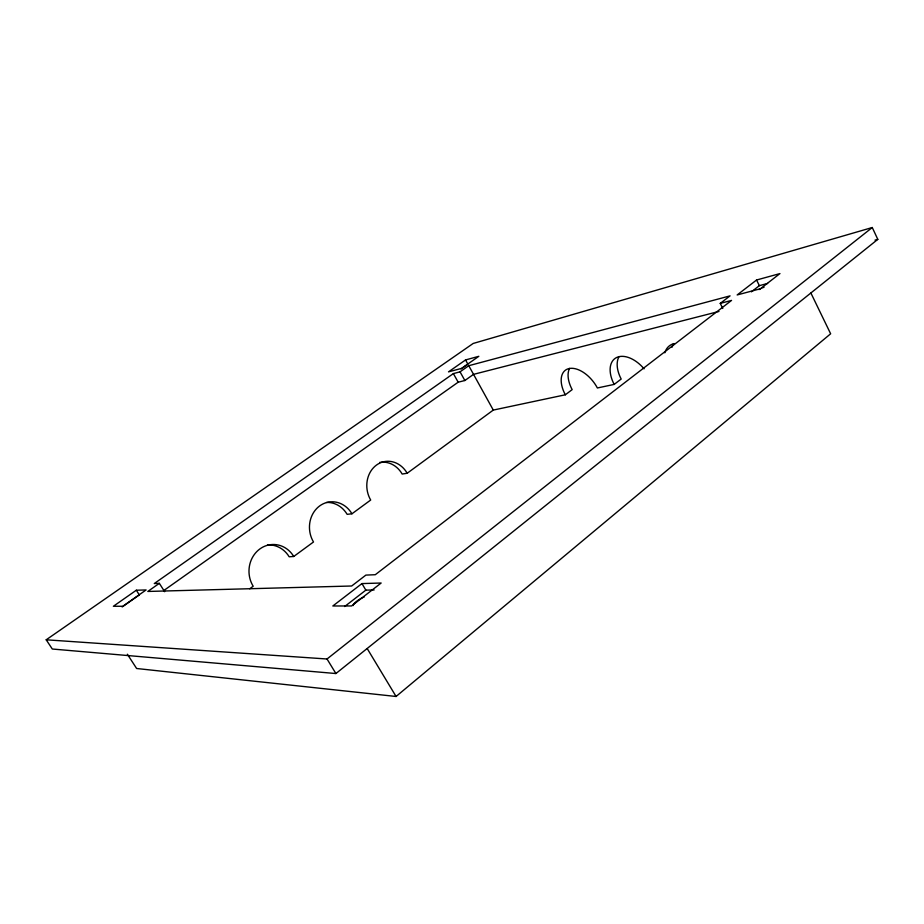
<?xml version="1.0" encoding="UTF-8"?>
<svg xmlns="http://www.w3.org/2000/svg" width="924" height="924" viewBox="0 0 924 924"><rect width="100%" height="100%" fill="white"/><g stroke="black" fill="none" stroke-linecap="round" stroke-linejoin="round"><path stroke-width="1.39" d="M127.362 654.227L136.625 668.502L396.073 696.477L830.641 333.783L810.914 293.07M335.909 673.538L877.8 239.362L872.256 227.523L473.18 343.462L46.2 639.801L52.31 649.018L335.909 673.538L327.027 658.997L46.2 639.801M327.027 658.997L872.256 227.523M344.64 606.537L365.858 590.136L374.104 589.962M751.385 291.834L759.366 285.666L767.625 283.437M361.954 583.587L332.836 605.982L351.594 605.959L381.15 583.021L361.954 583.587L365.858 590.136M756.571 280.007L737.156 294.952L760.406 288.75L779.948 273.585L756.571 280.007L759.366 285.666M379.637 462.439A25.202 21.933 81.6 0 1 402.171 474.047L407.195 473.25L493.289 410.083L565.326 394.791A26.415 15.362 52.8 0 1 569.126 368.549A26.415 15.362 52.8 0 1 597.378 387.976L614.183 384.407L621.182 379.048A27.628 17.013 52 0 1 619.022 356.618M722.776 308.431L720.246 303.384L730.064 295.865L468.757 365.708L460.048 371.841L453.372 373.596L154.285 583.541L159.344 583.333L164.645 591.695M565.326 394.791L572.164 389.628A26.322 15.454 52.8 0 1 569.554 368.387M249.723 588.773L253.188 586.232A26.773 24.428 89.4 0 1 259.806 548.995A26.773 24.428 89.4 0 1 293.751 556.467L313.502 541.984A26.034 23.192 84.6 0 1 319.658 505.936A26.034 23.192 84.6 0 1 351.952 513.779L370.686 500.034A25.364 22.026 81.6 0 1 376.438 465.095A25.364 22.026 81.6 0 1 407.195 473.25M163.837 590.505L458.165 382.201L464.864 380.515L473.538 374.359L718.964 311.446M159.344 583.333L147.805 591.452L351.663 586.001L365.892 575.098L375.283 574.716L731.554 300.416L720.246 303.384M122.153 606.964L139.316 594.906L136.325 590.228L113.375 606.271L122.869 606.26L146.108 589.939L136.325 590.228M461.076 368.942L467.879 364.16L465.546 359.944L448.51 371.864L461.654 368.364L478.828 356.306L465.546 359.944M875.016 240.136L877.8 239.362M351.952 513.779L347.135 514.345A25.872 23.088 84.6 0 0 326.519 502.448M293.751 556.467L289.177 556.791A26.611 24.313 89.5 0 0 267.533 544.917M367.278 648.694L396.073 696.477M460.048 371.841L464.864 380.515M453.372 373.596L458.165 382.201M468.757 365.708L493.289 410.083M672.048 347.228A29.094 18.827 50.9 0 1 673.631 343.636M353.176 605.555A8.859 2.345 -31.1 0 1 364.31 596.927M758.997 289.57A7.438 1.513 -26.6 0 1 760.683 288.669M762.427 287.861A7.438 1.513 -26.6 0 1 764.079 287.202M614.183 384.407A27.732 16.932 52 0 1 616.308 357.669A27.732 16.932 52 0 1 644.063 368.815M664.83 352.795A29.21 18.734 50.9 0 1 674.254 343.543"/></g></svg>
